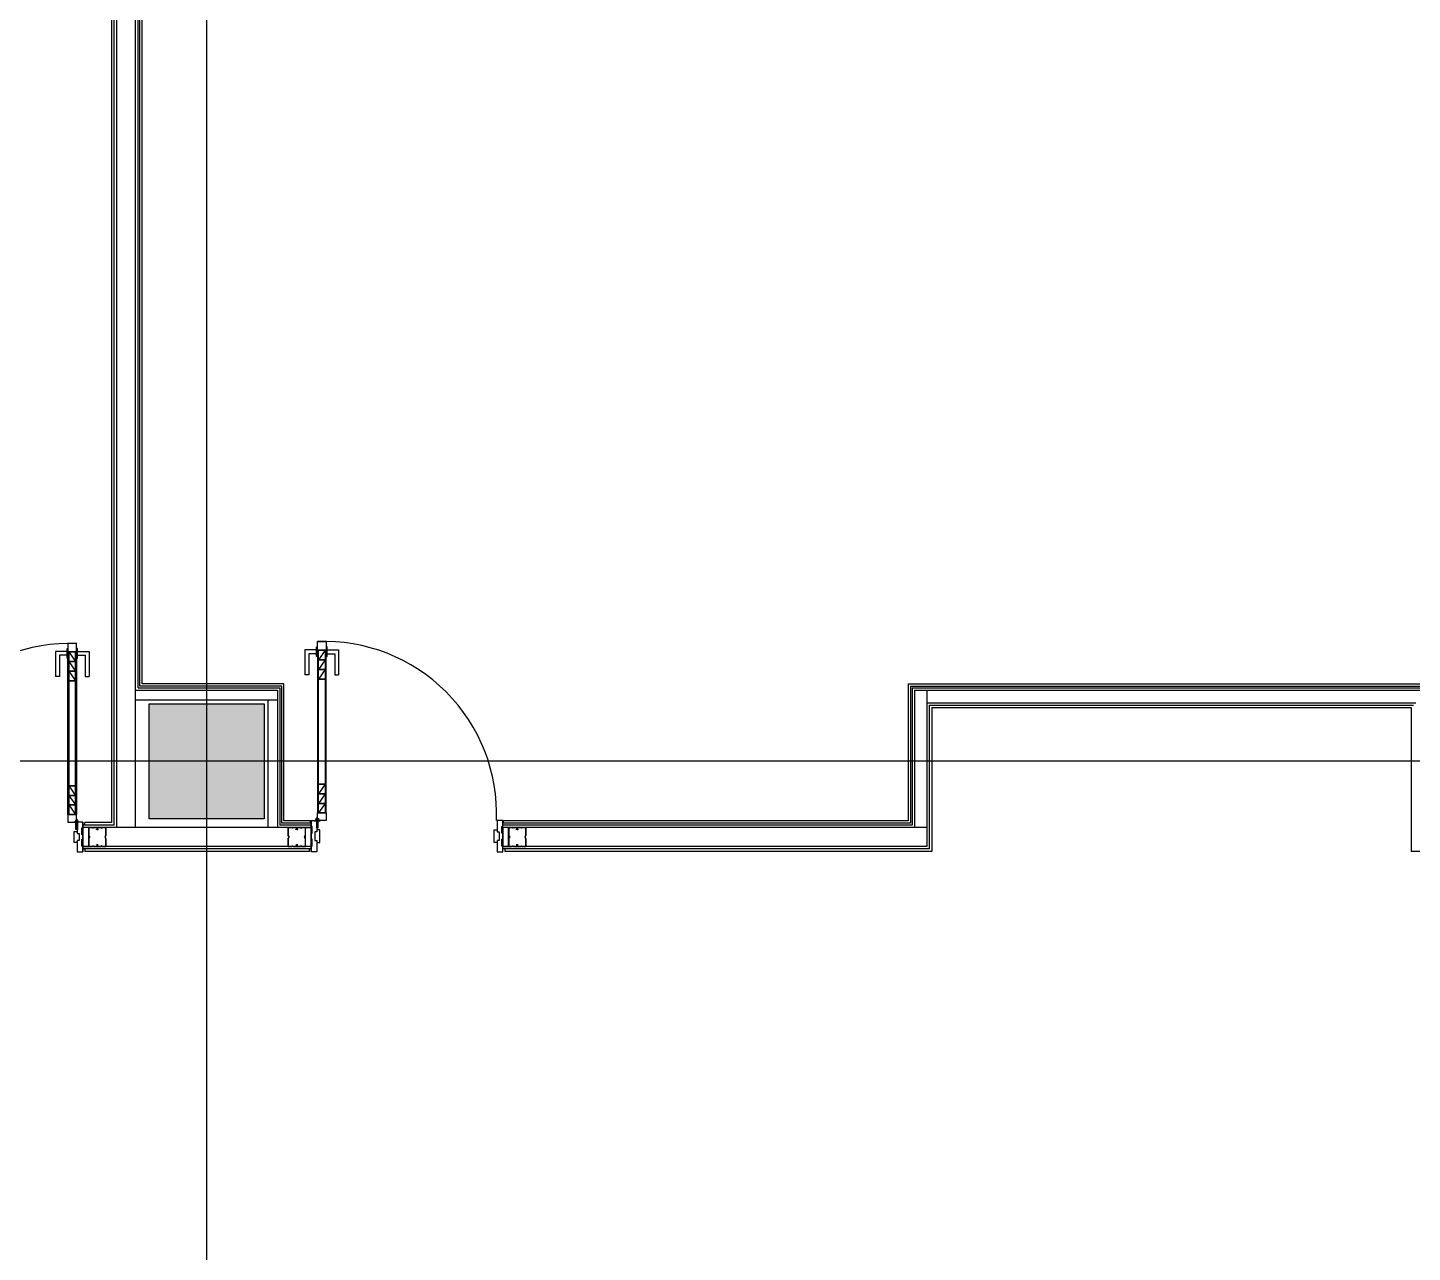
# Model space of a CAD drawing. Header units: metres. Extents: x 630750 to 860239, y 578133 to 726633.
# Drawn here: x 707371 to 714592, y 656750 to 663135 of the extents above; entities that cross this region are included whole.
import ezdxf

# ---------------------------------------------------------------- set-up
doc = ezdxf.new("R2010")
doc.units = ezdxf.units.M
doc.header["$LTSCALE"] = 300
doc.linetypes.add('업무시설_xr-base$0$CONTINOUS', pattern=[0])
for name, color, linetype in [('A-CEN-1', 1, 'Continuous'), ('A-CON', 2, 'Continuous'), ('A-WALL-CONC', 2, 'Continuous'), ('F-DOOR_FRAME', 4, 'Continuous'), ('KUK-DOOR', 4, 'Continuous'), ('KUK-DOOR-FRAME', 4, 'Continuous'), ('KUK-DRYWALL', 4, 'Continuous'), ('kuk-finish', 43, 'Continuous'), ('KUK-석고보드', 201, 'Continuous')]:
    doc.layers.add(name, color=color, linetype=linetype)

# ---------------------------------------------------------------- blocks, each defined once
blk = doc.blocks.new('힌지')
at = {"layer": 'F-DOOR_FRAME', "color": 175}
for p, q in [((444293.8, 289039.7, 0), (444262.2, 289039.7, 0)), ((444293.8, 289039.7, 0), (444262.2, 289039.7, 0)), ((444278, 289049.1, 0), (444278, 289020.8, 0))]:
    blk.add_line(p, q, dxfattribs=at)
at = {"layer": 'F-DOOR_FRAME', "color": 175, "elevation": 0}
for points in [[(444276.3, 289042.2), (444276.3, 289076.8), (444273.3, 289076.8), (444273.3, 289041.9), (444270.9, 289035.1, -0.190658), (444275.4, 289038.8)], [(444282.3, 289041.9), (444282.3, 289076.8), (444279.3, 289076.8), (444279.3, 289042.2), (444280.2, 289038.8, -0.190658), (444284.8, 289035.1)]]:
    blk.add_lwpolyline(points, format="xyb", close=True, dxfattribs=at)
at = {"layer": 'F-DOOR_FRAME', "color": 175}
blk.add_circle((444277.8, 289034.7, 0), 8, dxfattribs=at)
blk = doc.blocks.new('VIP화장실도어-1000')
at = {"layer": 'KUK-DOOR', "color": 1}
for p, q in [((1257083, 575369.1, 0), (1257118, 575419.1, 0)), ((1257083, 575319.1, 0), (1257118, 575369.1, 0)), ((1257083, 575269.1, 0), (1257118, 575319.1, 0)), ((1257083, 574671.1, 0), (1257118, 574721.1, 0)), ((1257083, 574621.1, 0), (1257118, 574671.1, 0)), ((1257083, 574571.1, 0), (1257118, 574621.1, 0))]:
    blk.add_line(p, q, dxfattribs=at)
at = {"layer": 'KUK-DOOR', "color": 8}
blk.add_line((1257083, 574721.1, 0), (1257118, 574721.1, 0), dxfattribs=at)
at = {"layer": 'KUK-DOOR', "color": 6}
for p, q in [((1257013, 574568.6, 0), (1257013, 574698.6, 0)), ((1257033, 574698.6, 0), (1257013, 574698.6, 0)), ((1257033, 574588.6, 0), (1257033, 574698.6, 0)), ((1257168, 574588.6, -6432.8), (1257168, 574698.6, -6432.8)), ((1257168, 574698.6, -6432.8), (1257188, 574698.6, -6432.8)), ((1257188, 574568.6, -6432.8), (1257188, 574698.6, -6432.8)), ((1257073, 574568.6, 0), (1257013, 574568.6, 0)), ((1257073, 574588.6, 0), (1257033, 574588.6, 0)), ((1257073, 574604.1, 0), (1257073, 574553.1, 0)), ((1257078, 574604.1, 0), (1257073, 574604.1, 0)), ((1257123, 574604.1, -6432.8), (1257128, 574604.1, -6432.8)), ((1257128, 574604.1, -6432.8), (1257128, 574553.1, -6432.8)), ((1257128, 574588.6, -6432.8), (1257168, 574588.6, -6432.8)), ((1257128, 574568.6, -6432.8), (1257188, 574568.6, -6432.8)), ((1257073, 574553.1, 0), (1257078, 574553.1, 6432.8)), ((1257128, 574553.1, -6432.8), (1257123, 574553.1, 0))]:
    blk.add_line(p, q, dxfattribs=at)
at = {"layer": 'KUK-DOOR', "color": 251}
for p, q in [((1257078, 574603.5, 0), (1257073, 574603.5, 0)), ((1257078, 574602.4, 0), (1257073, 574602.4, 0)), ((1257078, 574600.8, 0), (1257073, 574600.8, 0)), ((1257078, 574598.2, 0), (1257073, 574598.2, 0)), ((1257078, 574593.7, 0), (1257073, 574593.7, 0)), ((1257078, 574587.5, 0), (1257073, 574587.5, 0)), ((1257078, 574569.7, 0), (1257073, 574569.7, 0)), ((1257078, 574563.5, 0), (1257073, 574563.5, 0)), ((1257123, 574603.5, -6432.8), (1257128, 574603.5, -6432.8)), ((1257123, 574602.4, -6432.8), (1257128, 574602.4, -6432.8)), ((1257123, 574600.8, -6432.8), (1257128, 574600.8, -6432.8)), ((1257123, 574598.2, -6432.8), (1257128, 574598.2, -6432.8)), ((1257123, 574593.7, -6432.8), (1257128, 574593.7, -6432.8)), ((1257123, 574587.5, -6432.8), (1257128, 574587.5, -6432.8)), ((1257123, 574569.7, -6432.8), (1257128, 574569.7, -6432.8)), ((1257123, 574563.5, -6432.8), (1257128, 574563.5, -6432.8)), ((1257078, 574559, 0), (1257073, 574559, 0)), ((1257078, 574556.4, 0), (1257073, 574556.4, 0)), ((1257078, 574554.8, 0), (1257073, 574554.8, 0)), ((1257123, 574559, -6432.8), (1257128, 574559, -6432.8)), ((1257123, 574556.4, -6432.8), (1257128, 574556.4, -6432.8)), ((1257123, 574554.8, -6432.8), (1257128, 574554.8, -6432.8))]:
    blk.add_line(p, q, dxfattribs=at)
at = {"layer": 'KUK-DOOR', "color": 7, "elevation": 0}
for points in [[(1257123, 575419.1), (1257078, 575419.1), (1257078, 575459.1), (1257082, 575459.1), (1257082, 575459.1), (1257123, 575459.1), (1257123, 575419.1)], [(1257078, 575419.1), (1257078, 574571.1)], [(1257123, 574571.1), (1257123, 575419.1)], [(1257123, 574534.1), (1257123, 574525.1), (1257078, 574527.6), (1257078, 574571.1), (1257123, 574571.1), (1257123, 574534.1)]]:
    blk.add_lwpolyline(points, dxfattribs=at)
at = {"layer": 'KUK-DOOR', "color": 1, "elevation": 0}
blk.add_lwpolyline([(1257123, 575419.1), (1257083, 575419.1)], dxfattribs=at)
for points in [[(1257083, 575369.1), (1257083, 575419.1), (1257118, 575419.1), (1257118, 575369.1)], [(1257083, 575319.1), (1257083, 575369.1), (1257118, 575369.1), (1257118, 575319.1)], [(1257083, 575269.1), (1257083, 575319.1), (1257118, 575319.1), (1257118, 575269.1)], [(1257083, 574721.1), (1257083, 575269.1), (1257118, 575269.1), (1257118, 574721.1)], [(1257083, 574671.1), (1257083, 574721.1), (1257118, 574721.1), (1257118, 574671.1)], [(1257083, 574621.1), (1257083, 574671.1), (1257118, 574671.1), (1257118, 574621.1)], [(1257083, 574571.1), (1257083, 574621.1), (1257118, 574621.1), (1257118, 574571.1)]]:
    blk.add_lwpolyline(points, close=True, dxfattribs=at)
at = {"layer": 'KUK-DOOR', "color": 1}
blk.add_arc((1257089.2, 575425.3, 0), 900.8, 177.84827, 272.15173, dxfattribs=at)
blk = doc.blocks.new('con1')
at = {"layer": 'A-WALL-CONC', "linetype": '업무시설_xr-base$0$CONTINOUS'}
h = blk.add_hatch(color=253, dxfattribs=at)
h.dxf.hatch_style = 1
h.paths.add_polyline_path([(-302595.9, -253222.2), (-301895.9, -253222.2), (-301895.9, -253922.2), (-302595.9, -253922.2)])
h.paths.add_polyline_path([(-384245.9, -253222.2), (-383545.9, -253222.2), (-383545.9, -253922.2), (-384245.9, -253922.2)])
h.paths.add_polyline_path([(-335095.9, -253172.2), (-334295.9, -253172.2), (-334295.9, -253972.2), (-335095.9, -253972.2)])
h.paths.add_polyline_path([(-354895.9, -253172.2), (-354095.9, -253172.2), (-354095.9, -253972.2), (-354895.9, -253972.2)])
h.paths.add_polyline_path([(-374695.9, -253172.2), (-373895.9, -253172.2), (-373895.9, -253972.2), (-374695.9, -253972.2)])
h.paths.add_polyline_path([(-325195.9, -253172.2), (-324395.9, -253172.2), (-324395.9, -253972.2), (-325195.9, -253972.2)])
h.paths.add_polyline_path([(-364745.9, -253222.2), (-364045.9, -253222.2), (-364045.9, -253922.2), (-364745.9, -253922.2)])
h.paths.add_polyline_path([(-344945.9, -253222.2), (-344245.9, -253222.2), (-344245.9, -253922.2), (-344945.9, -253922.2)])
h.paths.add_polyline_path([(-310045.9, -253222.2), (-309345.9, -253222.2), (-309345.9, -253922.2), (-310045.9, -253922.2)])
h.paths.add_polyline_path([(-318595.9, -253172.2), (-317795.9, -253172.2), (-317795.9, -253972.2), (-318595.9, -253972.2)])
h.paths.add_polyline_path([(-384245.9, -310859.9), (-383445.9, -310859.9), (-383445.9, -311659.9), (-384245.9, -311659.9)])
h.paths.add_polyline_path([(-384245.9, -305472.2), (-383445.9, -305472.2), (-383445.9, -306272.2), (-384245.9, -306272.2)])
h.paths.add_polyline_path([(-384245.9, -295572.2), (-383445.9, -295572.2), (-383445.9, -296372.2), (-384245.9, -296372.2)])
h.paths.add_polyline_path([(-384195.9, -276472.2), (-383595.9, -276472.2), (-383595.9, -275872.2), (-384195.9, -275872.2)])
h.paths.add_polyline_path([(-384245.9, -285672.2), (-383445.9, -285672.2), (-383445.9, -286472.2), (-384245.9, -286472.2)])
h.paths.add_polyline_path([(-384295.9, -269172.2), (-383495.9, -269172.2), (-383495.9, -269972.2), (-384295.9, -269972.2)])
h.paths.add_polyline_path([(-384295.9, -260672.2), (-383495.9, -260672.2), (-383495.9, -261472.2), (-384295.9, -261472.2)])
h.paths.add_polyline_path([(-376995.9, -285572.2), (-376195.9, -285572.2), (-376195.9, -286372.2), (-376995.9, -286372.2)], flags=17)
h.paths.add_polyline_path([(-374695.9, -276572.2), (-373895.9, -276572.2), (-373895.9, -275772.2), (-374695.9, -275772.2)], flags=17)
h.paths.add_polyline_path([(-364695.9, -285772.2), (-364095.9, -285772.2), (-364095.9, -286372.2), (-364695.9, -286372.2)], flags=17)
h.paths.add_polyline_path([(-364795.9, -275772.2), (-363995.9, -275772.2), (-363995.9, -276572.2), (-364795.9, -276572.2)], flags=17)
edge = h.paths.add_edge_path(flags=16)
edge.add_arc((-376495.9, -295972.2), 450, 0, 360)
edge = h.paths.add_edge_path(flags=16)
edge.add_arc((-354495.9, -302572.2), 450, 0, 360)
edge = h.paths.add_edge_path(flags=16)
edge.add_arc((-364395.9, -295972.2), 350, 0, 360)
edge = h.paths.add_edge_path(flags=16)
edge.add_arc((-354495.9, -295972.2), 450, 0, 360)
edge = h.paths.add_edge_path(flags=16)
edge.add_arc((-344595.9, -302572.2), 350, 0, 360)
edge = h.paths.add_edge_path(flags=16)
edge.add_arc((-344595.9, -295972.2), 350, 0, 360)
edge = h.paths.add_edge_path(flags=16)
edge.add_arc((-364395.9, -302572.2), 350, 0, 360)
h.paths.add_polyline_path([(-375978.1, -305715.7), (-376743.7, -305483.5), (-376976, -306249), (-376210.4, -306481.3)], flags=17)
h.paths.add_polyline_path([(-378097.8, -312701.2), (-378863.4, -312468.9), (-379095.6, -313234.5), (-378330.1, -313466.8)], flags=16)
h.paths.add_polyline_path([(-354767.9, -312099.6), (-355533.5, -311867.3), (-355765.8, -312632.8), (-355000.2, -312865.1)], flags=17)
h.paths.add_polyline_path([(-347591.1, -314277.3), (-348356.6, -314045), (-348588.9, -314810.6), (-347823.4, -315042.9)], flags=17)
h.paths.add_polyline_path([(-349725.3, -321310.6), (-350490.8, -321078.3), (-350723.1, -321843.9), (-349957.6, -322076.2)], flags=17)
h.paths.add_polyline_path([(-359198.7, -318436), (-359964.3, -318203.7), (-360196.6, -318969.2), (-359431, -319201.5)], flags=17)
edge = h.paths.add_edge_path(flags=16)
edge.add_arc((-324745.9, -312472.2), 450, 0, 360)
h.paths.add_polyline_path([(-318595.9, -311972.2), (-317795.9, -311972.2), (-317795.9, -312972.2), (-318595.9, -312972.2)], flags=17)
edge = h.paths.add_edge_path(flags=16)
edge.add_arc((-335145.9, -312472.2), 350, 0, 360)
edge = h.paths.add_edge_path(flags=16)
edge.add_arc((-338616.5, -317418.6), 450, 0, 360)
h.paths.add_polyline_path([(-340251.8, -324185.3), (-341017.4, -323953), (-341249.7, -324718.5), (-340484.1, -324950.8)], flags=17)
edge = h.paths.add_edge_path(flags=17)
edge.add_arc((-324745.9, -319072.2), 450, 0, 360)
h.paths.add_polyline_path([(-318695.9, -318672.2), (-317695.9, -318672.2), (-317695.9, -319472.2), (-318695.9, -319472.2)], flags=17)
h.paths.add_polyline_path([(-310095.9, -327072.2), (-309295.9, -327072.2), (-309295.9, -327872.2), (-310095.9, -327872.2)])
h.paths.add_polyline_path([(-316095.9, -322372.2), (-316095.9, -325422.2), (-311307.7, -325422.2), (-311307.7, -325222.2), (-315895.9, -325222.2), (-315895.9, -322572.2), (-309695.9, -322572.2), (-309695.9, -325222.2), (-310307.7, -325222.2), (-310307.7, -325422.2), (-309495.9, -325422.2), (-309495.9, -322372.2)], flags=17)
edge = h.paths.add_edge_path(flags=17)
edge.add_arc((-324795.9, -327472.2), 400, 0, 360)
edge = h.paths.add_edge_path(flags=17)
edge.add_arc((-318195.9, -329272.2), 450, 0, 360)
h.paths.add_polyline_path([(-310095.9, -331472.2), (-309295.9, -331472.2), (-309295.9, -332272.2), (-310095.9, -332272.2)])
edge = h.paths.add_edge_path(flags=16)
edge.add_arc((-334695.9, -302572.2), 350, 0, 360)
edge = h.paths.add_edge_path(flags=17)
edge.add_arc((-334695.9, -286072.2), 350, 0, 360)
edge = h.paths.add_edge_path(flags=16)
edge.add_arc((-334695.9, -295972.2), 350, 0, 360)
edge = h.paths.add_edge_path(flags=17)
edge.add_arc((-344595.9, -286072.2), 450, 0, 360)
h.paths.add_polyline_path([(-318595.9, -295472.2), (-317795.9, -295472.2), (-317795.9, -296472.2), (-318595.9, -296472.2)], flags=17)
h.paths.add_polyline_path([(-318595.9, -302072.2), (-317795.9, -302072.2), (-317795.9, -303072.2), (-318595.9, -303072.2)], flags=17)
edge = h.paths.add_edge_path(flags=16)
edge.add_arc((-324795.9, -302572.2), 450, 0, 360)
edge = h.paths.add_edge_path(flags=16)
edge.add_arc((-324795.9, -295972.2), 450, 0, 360)
edge = h.paths.add_edge_path(flags=17)
edge.add_arc((-324795.9, -286072.2), 450, 0, 360)
edge = h.paths.add_edge_path(flags=17)
edge.add_arc((-334695.9, -276172.2), 450, 0, 360)
edge = h.paths.add_edge_path(flags=17)
edge.add_arc((-344595.9, -276172.2), 450, 0, 360)
h.paths.add_polyline_path([(-318595.9, -275772.2), (-317795.9, -275772.2), (-317795.9, -276572.2), (-318595.9, -276572.2)], flags=17)
h.paths.add_polyline_path([(-318595.9, -285672.2), (-317795.9, -285672.2), (-317795.9, -286472.2), (-318595.9, -286472.2)], flags=17)
edge = h.paths.add_edge_path(flags=17)
edge.add_arc((-324795.9, -276172.2), 450, 0, 360)
h.paths.add_polyline_path([(-364795.9, -260672.2), (-363995.9, -260672.2), (-363995.9, -261472.2), (-364795.9, -261472.2)])
h.paths.add_polyline_path([(-364795.9, -269172.2), (-363995.9, -269172.2), (-363995.9, -269972.2), (-364795.9, -269972.2)], flags=17)
h.paths.add_polyline_path([(-325195.9, -269172.2), (-324395.9, -269172.2), (-324395.9, -269972.2), (-325195.9, -269972.2)], flags=17)
h.paths.add_polyline_path([(-310845.9, -260722.2), (-310045.9, -260722.2), (-310045.9, -261522.2), (-310845.9, -261522.2)], flags=17)
h.paths.add_polyline_path([(-325195.9, -260672.2), (-324395.9, -260672.2), (-324395.9, -261472.2), (-325195.9, -261472.2)])
h.paths.add_polyline_path([(-335095.9, -260672.2), (-334295.9, -260672.2), (-334295.9, -261472.2), (-335095.9, -261472.2)])
h.paths.add_polyline_path([(-344995.9, -260672.2), (-344195.9, -260672.2), (-344195.9, -261472.2), (-344995.9, -261472.2)])
h.paths.add_polyline_path([(-354895.9, -260672.2), (-354095.9, -260672.2), (-354095.9, -261472.2), (-354895.9, -261472.2)])
h.paths.add_polyline_path([(-354895.9, -269172.2), (-354095.9, -269172.2), (-354095.9, -269972.2), (-354895.9, -269972.2)], flags=17)
h.paths.add_polyline_path([(-344995.9, -269172.2), (-344195.9, -269172.2), (-344195.9, -269972.2), (-344995.9, -269972.2)], flags=17)
h.paths.add_polyline_path([(-335095.9, -269172.2), (-334295.9, -269172.2), (-334295.9, -269972.2), (-335095.9, -269972.2)], flags=17)
h.paths.add_polyline_path([(-310145.9, -275772.2), (-309345.9, -275772.2), (-309345.9, -276572.2), (-310145.9, -276572.2)])
h.paths.add_polyline_path([(-310145.9, -269172.2), (-309345.9, -269172.2), (-309345.9, -269972.2), (-310145.9, -269972.2)])
h.paths.add_polyline_path([(-309945.9, -312172.2), (-309345.9, -312172.2), (-309345.9, -312772.2), (-309945.9, -312772.2)], flags=17)
h.paths.add_polyline_path([(-309945.9, -302272.2), (-309345.9, -302272.2), (-309345.9, -302872.2), (-309945.9, -302872.2)], flags=17)
h.paths.add_polyline_path([(-310145.9, -295572.2), (-309345.9, -295572.2), (-309345.9, -296372.2), (-310145.9, -296372.2)])
h.paths.add_polyline_path([(-310145.9, -285672.2), (-309345.9, -285672.2), (-309345.9, -286472.2), (-310145.9, -286472.2)])
h.paths.add_polyline_path([(-366406.6, -311179.9), (-366585, -311089.4), (-367172.8, -312248.9), (-366994.4, -312339.4)], flags=16)
h.paths.add_polyline_path([(-367582.3, -313498.9), (-367760.7, -313408.4), (-368303.3, -314478.7), (-368124.9, -314569.2)], flags=16)
h.paths.add_polyline_path([(-374501.4, -323406.8), (-375266.9, -323174.5), (-375499.2, -323940), (-374733.7, -324172.3)], flags=17)
h.paths.add_polyline_path([(-380817, -321490.3), (-381582.5, -321258), (-381814.8, -322023.6), (-381049.3, -322255.9)])
h.paths.add_polyline_path([(-319504.7, -329605.3), (-319562.8, -329796.7), (-318586.8, -330092.9), (-318528.7, -329901.5)], flags=17)
h.paths.add_polyline_path([(-317399.5, -330244.1), (-317457.6, -330435.5), (-316481.5, -330731.7), (-316423.5, -330540.3)], flags=17)
h.paths.add_polyline_path([(-315294.3, -330882.9), (-315352.4, -331074.3), (-314376.3, -331370.5), (-314318.3, -331179.1)], flags=17)
h.paths.add_polyline_path([(-313189.1, -331521.7), (-313247.2, -331713.1), (-312271.1, -332009.3), (-312213, -331817.9)], flags=17)
h.paths.add_polyline_path([(-311083.9, -332160.5), (-311142, -332351.9), (-310165.9, -332648.1), (-310107.8, -332456.7)], flags=17)
h.paths.add_polyline_path([(-308978.7, -332799.4), (-309036.7, -332990.7), (-308060.7, -333286.9), (-308002.6, -333095.5)])
h.paths.add_polyline_path([(-306873.5, -333438.2), (-306931.5, -333629.5), (-305955.5, -333925.7), (-305897.4, -333734.3)])
h.paths.add_polyline_path([(-321610, -328966.5), (-321668, -329157.9), (-320692, -329454.1), (-320633.9, -329262.7)], flags=17)
h.paths.add_polyline_path([(-304768.2, -334077), (-304826.3, -334268.4), (-303850.3, -334564.5), (-303792.2, -334373.1)])
h.paths.add_polyline_path([(-366379.8, -308837.3), (-366525.2, -309124), (-365780.1, -309501.8), (-365997.1, -309929.9), (-365818.7, -310020.4), (-365281.9, -308961.4), (-368992.7, -307835.4), (-369050.7, -308026.8), (-368955, -308055.9), (-369303.5, -309204.2), (-369399.2, -309175.1), (-369457.2, -309366.5), (-369361.5, -309395.5), (-371190.9, -315424.1), (-373726.7, -314654.6), (-371897.4, -308626.1), (-370414.2, -309076.1), (-370356.1, -308884.7), (-371839.3, -308434.7), (-371490.9, -307286.4), (-370007.6, -307736.5), (-369949.6, -307545.1), (-371624.2, -307036.9), (-373976.1, -314787.9), (-369001.2, -316297.6), (-368712.8, -315728.7), (-368891.1, -315638.2), (-369103.7, -316057.4), (-370999.5, -315482.2), (-368763.6, -308113.9)], flags=17)
edge = h.paths.add_edge_path()
edge.add_line((-317995.9, -269122.2), (-318195.9, -269122.2))
edge.add_line((-318195.9, -266622.2), (-317995.9, -266622.2))
edge.add_line((-318195.9, -265972.2), (-318195.9, -266622.2))
edge.add_line((-318195.9, -269122.2), (-318195.9, -269672.2))
edge.add_line((-317995.9, -269472.2), (-317995.9, -269122.2))
edge.add_line((-317995.9, -266622.2), (-317995.9, -265972.2))
edge.add_line((-317070.9, -260922.2), (-317070.9, -260722.2))
edge.add_line((-317070.9, -260722.2), (-314895.9, -260722.2))
edge.add_line((-314895.9, -260722.2), (-314895.9, -260922.2))
edge.add_line((-314895.9, -260922.2), (-317070.9, -260922.2))
edge.add_line((-318195.9, -265972.2), (-321995.9, -265972.2))
edge.add_line((-321995.9, -265972.2), (-321995.9, -262022.2))
edge.add_line((-321995.9, -262022.2), (-321795.9, -262022.2))
edge.add_line((-321795.9, -262022.2), (-321795.9, -262922.2))
edge.add_line((-321795.9, -262922.2), (-321695.9, -262922.2))
edge.add_line((-321695.9, -262922.2), (-321695.9, -263122.2))
edge.add_line((-321695.9, -263122.2), (-321795.9, -263122.2))
edge.add_line((-321795.9, -263122.2), (-321795.9, -265772.2))
edge.add_line((-321795.9, -265772.2), (-314195.9, -265772.2))
edge.add_line((-314195.9, -265772.2), (-314195.9, -263122.2))
edge.add_line((-314195.9, -263122.2), (-320695.9, -263122.2))
edge.add_line((-320695.9, -263122.2), (-320695.9, -262922.2))
edge.add_line((-320695.9, -262922.2), (-319545.9, -262922.2))
edge.add_line((-319545.9, -262922.2), (-319545.9, -260922.2))
edge.add_line((-319545.9, -260922.2), (-321795.9, -260922.2))
edge.add_line((-321795.9, -260922.2), (-321795.9, -261022.2))
edge.add_line((-321795.9, -261022.2), (-321995.9, -261022.2))
edge.add_line((-321995.9, -261022.2), (-321995.9, -260722.2))
edge.add_line((-321995.9, -260722.2), (-317770.9, -260722.2))
edge.add_line((-317770.9, -260722.2), (-317770.9, -260922.2))
edge.add_line((-317995.9, -269472.2), (-314195.9, -269472.2))
edge.add_line((-314195.9, -269472.2), (-314195.9, -265972.2))
edge.add_line((-314195.9, -265972.2), (-317995.9, -265972.2))
edge.add_line((-317770.9, -260922.2), (-319345.9, -260922.2))
edge.add_line((-319345.9, -260922.2), (-319345.9, -262922.2))
edge.add_line((-319345.9, -262922.2), (-314195.9, -262922.2))
edge.add_line((-314195.9, -262922.2), (-314195.9, -260722.2))
edge.add_line((-314195.9, -260722.2), (-313995.9, -260722.2))
edge.add_line((-313995.9, -260722.2), (-313995.9, -269672.2))
edge.add_line((-313995.9, -269672.2), (-318195.9, -269672.2))
edge.add_line((-309345.9, -286472.2), (-309345.9, -312772.2))
edge.add_line((-309545.9, -302872.2), (-309545.9, -312172.2))
edge.add_line((-309545.9, -296372.2), (-309545.9, -302272.2))
edge.add_line((-309545.9, -286472.2), (-309545.9, -295572.2))
edge.add_line((-375426.6, -323700.8), (-380976.7, -322016.6))
edge.add_line((-334860, -324841.4), (-335146.9, -325786.6))
edge.add_line((-334660.1, -325215.5), (-334859.8, -325873.7))
edge.add_line((-324795.9, -328208.8), (-324795.9, -327872.2))
edge.add_line((-324595.9, -328060.4), (-324595.9, -327818.6))
edge.add_line((-324795.9, -328208.8), (-322797.2, -328815.2))
edge.add_line((-322797.2, -328815.2), (-322739.1, -328623.9))
edge.add_line((-322739.1, -328623.9), (-324595.9, -328060.4))
edge.add_line((-337531.2, -334677.3), (-338201, -334474.1))
edge.add_line((-338201, -334474.1), (-338404.3, -335143.9))
edge.add_line((-338404.3, -335143.9), (-337734.4, -335347.2))
edge.add_line((-337734.4, -335347.2), (-337531.2, -334677.3))
edge = h.paths.add_edge_path()
edge.add_line((-339857.9, -323400.5), (-339799.8, -323209.1))
edge.add_line((-339799.8, -323209.1), (-337930.3, -317052.2))
edge.add_line((-337930.3, -317052.2), (-338217.3, -316965))
edge.add_line((-338217.3, -316965), (-338268.5, -317133.4))
edge.add_arc((-338616.5, -317418.6), 450, -73.11347, 39.33184, ccw=False)
edge.add_line((-338485.8, -317849.2), (-340145, -323313.3))
edge.add_line((-340145, -323313.3), (-339857.9, -323400.5))
at = {"layer": 'A-CON'}
blk.add_lwpolyline([(-364695.9, -285772.2), (-364095.9, -285772.2), (-364095.9, -286372.2), (-364695.9, -286372.2)], close=True, dxfattribs=at)

msp = doc.modelspace()

# ---------------------------------------------------------------- linework, layer by layer
at = {"layer": 'A-CEN-1', "linetype": 'Continuous'}
for p, q in [((708304.4, 708258.8), (708304.4, 640745.8)), ((796986.4, 659310.2), (657202.6, 659310.2))]:
    msp.add_line(p, q, dxfattribs=at)
at = {"layer": 'A-CON'}
msp.add_lwpolyline([(708004.4, 659610.2), (708604.4, 659610.2), (708604.4, 659010.2), (708004.4, 659010.2)], close=True, dxfattribs=at)
at = {"layer": 'KUK-DOOR-FRAME'}
for points in [[(707629.4, 658838.2), (707629.4, 658838.2), (707629.4, 658838.2), (707629.4, 658838.2), (707629.4, 658838.2), (707653.4, 658838.2), (707659.4, 658838.2), (707659.4, 658841.7), (707659.4, 658868.2), (707654.4, 658868.2), (707654.4, 658903.2), (707659.4, 658903.2), (707659.4, 658927.2), (707654.4, 658927.2), (707654.4, 658962.2), (707659.4, 658962.2), (707659.4, 658992.2), (707653.4, 658992.2), (707653.4, 658992.2), (707629.4, 658992.2), (707629.4, 658934.2), (707639.4, 658934.2), (707639.4, 658896.2), (707629.4, 658896.2), (707629.4, 658838.2)], [(708879.4, 658838.2), (708879.4, 658838.2), (708879.4, 658838.2), (708879.4, 658838.2), (708879.4, 658838.2), (708855.4, 658838.2), (708849.4, 658838.2), (708849.4, 658841.7), (708849.4, 658868.2), (708854.4, 658868.2), (708854.4, 658903.2), (708849.4, 658903.2), (708849.4, 658935.7), (708854.4, 658935.7), (708854.4, 658970.7), (708849.4, 658970.7), (708849.4, 659000.7), (708855.4, 659000.7), (708855.4, 659000.7), (708879.4, 659000.7), (708879.4, 658942.7), (708869.4, 658942.7), (708869.4, 658896.2), (708879.4, 658896.2), (708879.4, 658838.2)], [(709819.4, 658838.2), (709819.4, 658838.2), (709819.4, 658838.2), (709819.4, 658838.2), (709819.4, 658838.2), (709843.4, 658838.2), (709849.4, 658838.2), (709849.4, 658841.7), (709849.4, 658868.2), (709844.4, 658868.2), (709844.4, 658903.2), (709849.4, 658903.2), (709849.4, 658935.7), (709844.4, 658935.7), (709844.4, 658970.7), (709849.4, 658970.7), (709849.4, 659000.7), (709843.4, 659000.7), (709843.4, 659000.7), (709819.4, 659000.7), (709819.4, 658942.7), (709829.4, 658942.7), (709829.4, 658896.2), (709819.4, 658896.2), (709819.4, 658838.2)]]:
    msp.add_lwpolyline(points, dxfattribs=at)
at = {"layer": 'KUK-DOOR-FRAME', "extrusion": (-1.10631e-25, -1.80681e-09, 1)}
msp.add_lwpolyline([(707639.4, 658896.2), (707629.4, 658896.2), (707629.4, 658886.2), (707614.4, 658886.2), (707614.4, 658944.2), (707629.4, 658944.2), (707629.4, 658934.2), (707639.4, 658934.2), (707639.4, 658896.2)], dxfattribs=at)
at = {"layer": 'KUK-DOOR-FRAME', "extrusion": (1.10631e-25, -1.80681e-09, 1)}
for points in [[(708869.4, 658896.2), (708879.4, 658896.2), (708879.4, 658886.2), (708894.4, 658886.2), (708894.4, 658952.7), (708879.4, 658952.7), (708879.4, 658942.7), (708869.4, 658942.7), (708869.4, 658896.2)], [(709829.4, 658896.2), (709819.4, 658896.2), (709819.4, 658886.2), (709804.4, 658886.2), (709804.4, 658952.7), (709819.4, 658952.7), (709819.4, 658942.7), (709829.4, 658942.7), (709829.4, 658896.2)]]:
    msp.add_lwpolyline(points, dxfattribs=at)
at = {"layer": 'KUK-DRYWALL'}
for p, q in [((707834.4, 669637.2), (707834.4, 658965.2)), ((707934.4, 658965.2), (707934.4, 668790.2)), ((707934.4, 659680.2), (708674.4, 659680.2)), ((707934.4, 659630.2), (708674.4, 659630.2)), ((708624.4, 659630.2), (708624.4, 658965.2)), ((708674.4, 659680.2), (708674.4, 658965.2)), ((711995.9, 659680.2), (714675.9, 659680.2)), ((711995.9, 659680.2), (711995.9, 658965.2)), ((712060.9, 659680.2), (712060.9, 658865.2)), ((712060.9, 659615.2), (714610.9, 659615.2)), ((708849.4, 658965.2), (707659.4, 658965.2)), ((712060.9, 658965.2), (709849.4, 658965.2)), ((708849.4, 658865.2), (707659.4, 658865.2)), ((712060.9, 658865.2), (709849.4, 658865.2))]:
    msp.add_line(p, q, dxfattribs=at)
at = {"layer": 'KUK-DRYWALL', "color": 8}
for points in [[(707733.4, 658875.2), (707734.4, 658875.2), (707734.4, 658865.2), (707714.4, 658865.2, 1), (707709.4, 658865.2), (707689.4, 658865.2), (707689.4, 658908.7, 0.589997), (707689.4, 658921.7), (707689.4, 658965.2), (707709.4, 658965.2, 1), (707714.4, 658965.2), (707734.4, 658965.2), (707734.4, 658955.2), (707729.4, 658955.2), (707729.4, 658956.2), (707733.4, 658956.2), (707733.4, 658964.2), (707715.2, 658964.2, -0.745356), (707708.5, 658964.2), (707690.4, 658964.2), (707690.4, 658922.3, -0.542783), (707690.4, 658908.2), (707690.4, 658866.2), (707708.5, 658866.2, -0.745356), (707715.2, 658866.2), (707733.4, 658866.2), (707733.4, 658874.2), (707729.4, 658874.2), (707729.4, 658875.2), (707734.4, 658875.2)], [(707735.4, 658875.2), (707734.4, 658875.2), (707734.4, 658865.2), (707754.4, 658865.2, -1), (707759.4, 658865.2), (707779.4, 658865.2), (707779.4, 658908.7, -0.589997), (707779.4, 658921.7), (707779.4, 658965.2), (707759.4, 658965.2, -1), (707754.4, 658965.2), (707734.4, 658965.2), (707734.4, 658955.2), (707739.4, 658955.2), (707739.4, 658956.2), (707735.4, 658956.2), (707735.4, 658964.2), (707753.5, 658964.2, 0.745356), (707760.2, 658964.2), (707778.4, 658964.2), (707778.4, 658922.3, 0.542783), (707778.4, 658908.2), (707778.4, 658866.2), (707760.2, 658866.2, 0.745356), (707753.5, 658866.2), (707735.4, 658866.2), (707735.4, 658874.2), (707739.4, 658874.2), (707739.4, 658875.2), (707734.4, 658875.2)], [(708773.4, 658875.2), (708774.4, 658875.2), (708774.4, 658865.2), (708754.4, 658865.2, 1), (708749.4, 658865.2), (708729.4, 658865.2), (708729.4, 658908.7, 0.589997), (708729.4, 658921.7), (708729.4, 658965.2), (708749.4, 658965.2, 1), (708754.4, 658965.2), (708774.4, 658965.2), (708774.4, 658955.2), (708769.4, 658955.2), (708769.4, 658956.2), (708773.4, 658956.2), (708773.4, 658964.2), (708755.2, 658964.2, -0.745356), (708748.5, 658964.2), (708730.4, 658964.2), (708730.4, 658922.3, -0.542783), (708730.4, 658908.2), (708730.4, 658866.2), (708748.5, 658866.2, -0.745356), (708755.2, 658866.2), (708773.4, 658866.2), (708773.4, 658874.2), (708769.4, 658874.2), (708769.4, 658875.2), (708774.4, 658875.2)], [(708775.4, 658875.2), (708774.4, 658875.2), (708774.4, 658865.2), (708794.4, 658865.2, -1), (708799.4, 658865.2), (708819.4, 658865.2), (708819.4, 658908.7, -0.589997), (708819.4, 658921.7), (708819.4, 658965.2), (708799.4, 658965.2, -1), (708794.4, 658965.2), (708774.4, 658965.2), (708774.4, 658955.2), (708779.4, 658955.2), (708779.4, 658956.2), (708775.4, 658956.2), (708775.4, 658964.2), (708793.5, 658964.2, 0.745356), (708800.2, 658964.2), (708818.4, 658964.2), (708818.4, 658922.3, 0.542783), (708818.4, 658908.2), (708818.4, 658866.2), (708800.2, 658866.2, 0.745356), (708793.5, 658866.2), (708775.4, 658866.2), (708775.4, 658874.2), (708779.4, 658874.2), (708779.4, 658875.2), (708774.4, 658875.2)], [(709923.4, 658875.2), (709924.4, 658875.2), (709924.4, 658865.2), (709904.4, 658865.2, 1), (709899.4, 658865.2), (709879.4, 658865.2), (709879.4, 658908.7, 0.589997), (709879.4, 658921.7), (709879.4, 658965.2), (709899.4, 658965.2, 1), (709904.4, 658965.2), (709924.4, 658965.2), (709924.4, 658955.2), (709919.4, 658955.2), (709919.4, 658956.2), (709923.4, 658956.2), (709923.4, 658964.2), (709905.2, 658964.2, -0.745356), (709898.5, 658964.2), (709880.4, 658964.2), (709880.4, 658922.3, -0.542783), (709880.4, 658908.2), (709880.4, 658866.2), (709898.5, 658866.2, -0.745356), (709905.2, 658866.2), (709923.4, 658866.2), (709923.4, 658874.2), (709919.4, 658874.2), (709919.4, 658875.2), (709924.4, 658875.2)], [(709925.4, 658875.2), (709924.4, 658875.2), (709924.4, 658865.2), (709944.4, 658865.2, -1), (709949.4, 658865.2), (709969.4, 658865.2), (709969.4, 658908.7, -0.589997), (709969.4, 658921.7), (709969.4, 658965.2), (709949.4, 658965.2, -1), (709944.4, 658965.2), (709924.4, 658965.2), (709924.4, 658955.2), (709929.4, 658955.2), (709929.4, 658956.2), (709925.4, 658956.2), (709925.4, 658964.2), (709943.5, 658964.2, 0.745356), (709950.2, 658964.2), (709968.4, 658964.2), (709968.4, 658922.3, 0.542783), (709968.4, 658908.2), (709968.4, 658866.2), (709950.2, 658866.2, 0.745356), (709943.5, 658866.2), (709925.4, 658866.2), (709925.4, 658874.2), (709929.4, 658874.2), (709929.4, 658875.2), (709924.4, 658875.2)]]:
    msp.add_lwpolyline(points, format="xyb", dxfattribs=at)
at = {"layer": 'kuk-finish', "ltscale": 0.02}
for p, q in [((707967.9, 659713.7), (707967.9, 668706.7)), ((708707.9, 659713.7), (707967.9, 659713.7)), ((708707.9, 658998.7), (708707.9, 659713.7)), ((711962.4, 659713.7), (714709.4, 659713.7)), ((711962.4, 659713.7), (711962.4, 658998.7)), ((708846.4, 658998.7), (708707.9, 658998.7)), ((708846.4, 658986.7), (708846.4, 658998.7)), ((709852.4, 658986.7), (709852.4, 658998.7)), ((711962.4, 658998.7), (709852.4, 658998.7))]:
    msp.add_line(p, q, dxfattribs=at)
at = {"layer": 'KUK-석고보드', "ltscale": 10}
for p, q in [((707809.4, 658990.2), (707809.4, 669599.2)), ((707821.9, 658977.7), (707821.9, 669618.2)), ((707946.9, 659692.7), (707946.9, 668727.7)), ((707946.9, 659692.7), (708686.9, 659692.7)), ((708686.9, 659692.7), (708686.9, 658977.7)), ((711983.4, 659692.7), (714688.4, 659692.7)), ((711983.4, 659692.7), (711983.4, 658977.7)), ((712073.4, 659602.7), (714598.4, 659602.7)), ((712073.4, 659602.7), (712073.4, 658852.7)), ((712085.9, 659590.2), (714585.9, 659590.2)), ((712085.9, 659590.2), (712085.9, 658840.2)), ((714585.9, 659590.2), (714585.9, 658840.2)), ((707659.4, 658840.2), (707659.4, 658992.2)), ((707659.4, 658992.2), (707659.4, 658841.8)), ((707659.4, 658990.2), (707659.4, 658840.2)), ((707821.9, 658977.7), (707659.4, 658977.7)), ((707809.4, 658990.2), (707669.4, 658990.2)), ((707669.4, 658977.7), (707669.4, 658990.2)), ((708849.4, 658977.7), (708686.9, 658977.7)), ((708849.4, 658840.2), (708849.4, 658998.7)), ((708849.4, 658998.7), (708849.4, 658841.8)), ((708849.4, 658977.7), (708849.4, 658840.2)), ((711983.4, 658977.7), (709849.4, 658977.7)), ((708849.4, 658852.7), (707659.4, 658852.7)), ((707669.4, 658852.7), (707669.4, 658840.2)), ((708839.4, 658840.2), (707669.4, 658840.2)), ((708839.4, 658852.7), (708839.4, 658840.2)), ((712073.4, 658852.7), (709849.4, 658852.7)), ((709859.4, 658852.7), (709859.4, 658840.2)), ((709859.4, 658852.7), (709859.4, 658840.2)), ((712085.9, 658840.2), (709859.4, 658840.2)), ((718159.4, 658840.2), (714585.9, 658840.2))]:
    msp.add_line(p, q, dxfattribs=at)
at = {"layer": 'KUK-석고보드', "color": 35, "ltscale": 10}
for p, q in [((707955.9, 659701.7), (707955.9, 668718.7)), ((708695.9, 659701.7), (707955.9, 659701.7)), ((708695.9, 658986.7), (708695.9, 659701.7)), ((711974.4, 659701.7), (714697.4, 659701.7)), ((711974.4, 659701.7), (711974.4, 658986.7)), ((708849.4, 658986.7), (708695.9, 658986.7)), ((711974.4, 658986.7), (709849.4, 658986.7))]:
    msp.add_line(p, q, dxfattribs=at)
for points in [[(707659.4, 658965.2), (707659.4, 658865.2), (707689.4, 658865.2), (707689.4, 658965.2)], [(708849.4, 658965.2), (708849.4, 658865.2), (708819.4, 658865.2), (708819.4, 658965.2)], [(709849.4, 658965.2), (709849.4, 658865.2), (709879.4, 658865.2), (709879.4, 658965.2)]]:
    msp.add_lwpolyline(points, close=True, dxfattribs=at)

# ---------------------------------------------------------------- block references
at = {"layer": 'A-CON'}
msp.add_blockref('con1', (1072700.2, 945382.4), dxfattribs=at)
at = {"layer": 'KUK-DOOR', "color": 7, "xscale": -1, "rotation": 180}
msp.add_blockref('VIP화장실도어-1000', (-549496.6, 1234451.3), dxfattribs=at)
at = {"layer": 'KUK-DOOR', "color": 7, "rotation": 180}
msp.add_blockref('VIP화장실도어-1000', (1966005.4, 1234459.8), dxfattribs=at)
at = {"layer": 'KUK-DOOR', "color": 6, "linetype": 'ByBlock', "xscale": -1, "rotation": 180}
msp.add_blockref('힌지', (263349.6, 948031.5), dxfattribs=at)
at = {"layer": 'KUK-DOOR', "color": 6, "linetype": 'ByBlock', "rotation": 180}
msp.add_blockref('힌지', (1153159.2, 948040), dxfattribs=at)

doc.saveas('drawing.dxf')
